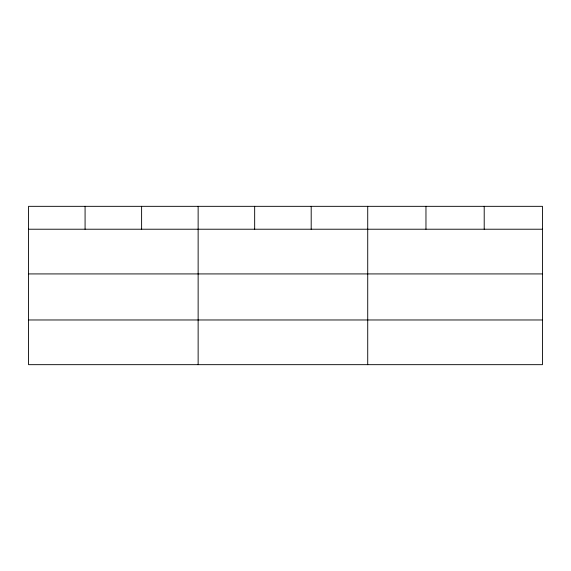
<?xml version="1.0" encoding="UTF-8"?>
<svg xmlns="http://www.w3.org/2000/svg" width="571" height="571" viewBox="0 0 571 571"><rect width="100%" height="100%" fill="white"/><g stroke="black" fill="none" stroke-linecap="round" stroke-linejoin="round"><path stroke-width="0.86" d="M542.45 273.923L542.45 206.331L28.55 206.331L28.55 364.669L542.45 364.669L542.45 273.923L28.55 273.923M28.55 229.221L542.45 229.221M28.55 319.974L542.45 319.974M484.208 206.331L484.208 229.221M425.966 206.331L425.966 229.221M367.724 206.331L367.724 364.669M311.195 206.331L311.195 229.221M254.666 206.331L254.666 229.221M198.137 206.331L198.137 364.669M141.608 206.331L141.608 229.221M85.079 206.331L85.079 229.221"/></g></svg>
